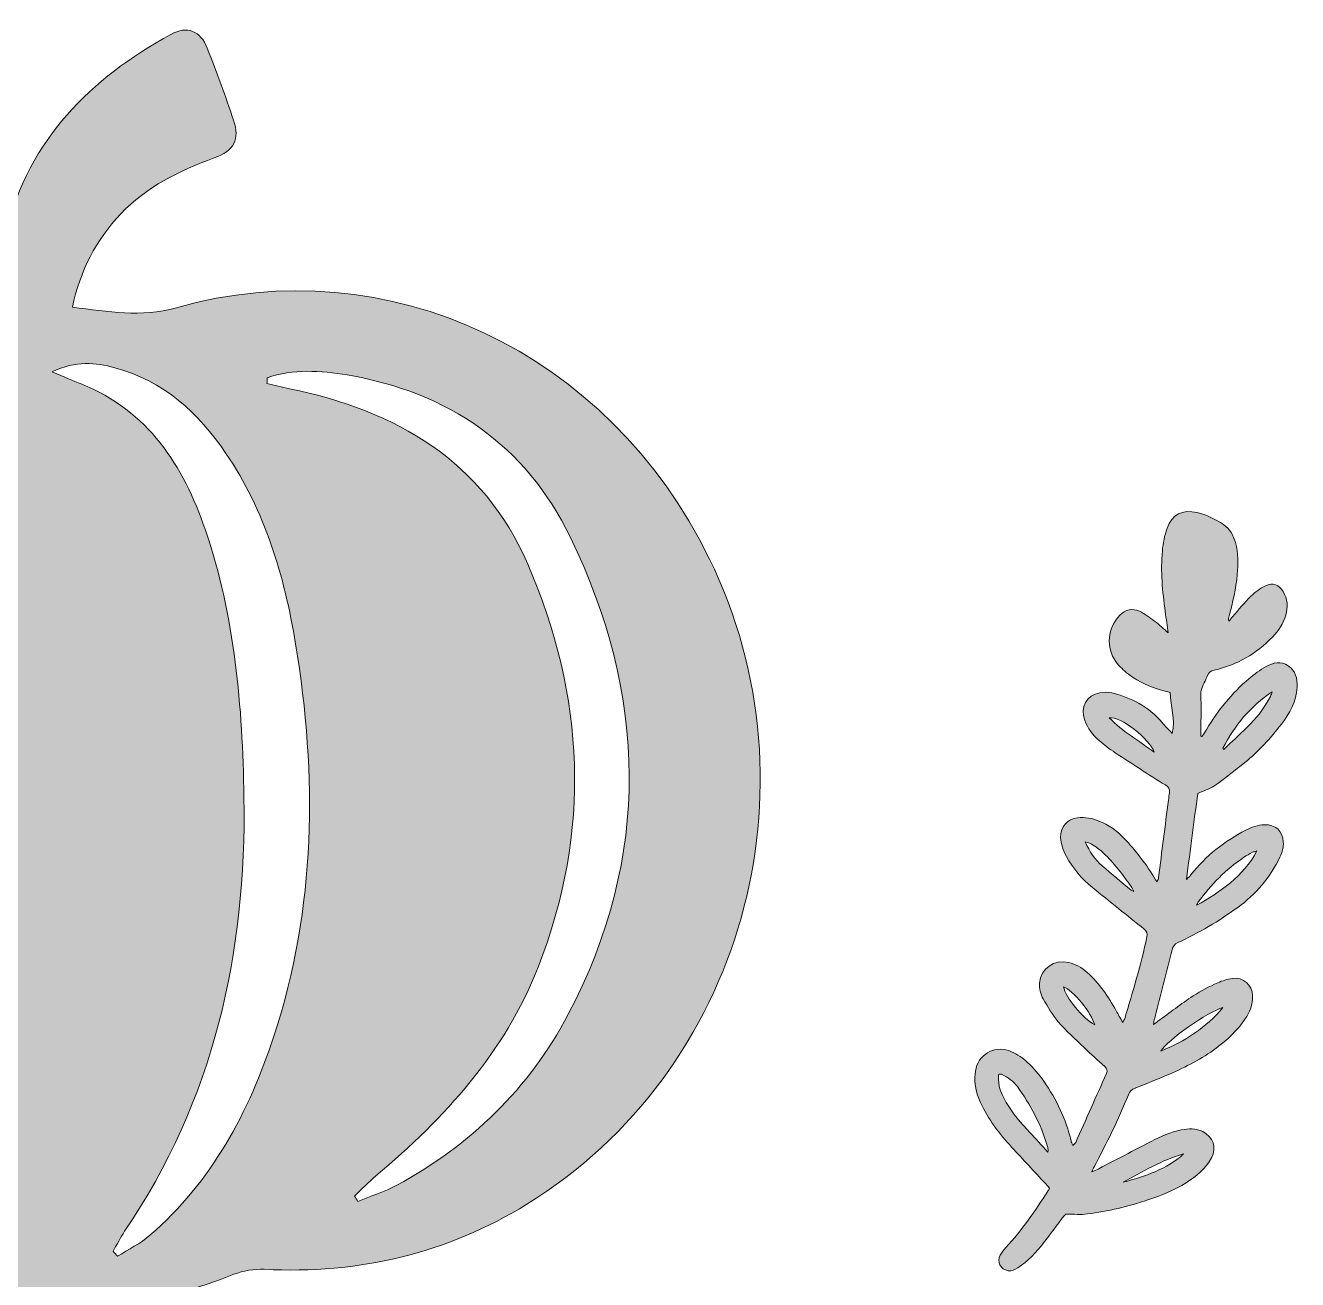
# Model space of a CAD drawing. Header units: inches. Extents: x 187 to 893, y -939 to -140.
# Drawn here: x 543.8 to 830.5, y -423.1 to -140.4 of the extents above; entities that cross this region are included whole.
import ezdxf

# ---------------------------------------------------------------- set-up
doc = ezdxf.new("R2010")
doc.units = ezdxf.units.IN
doc.header["$MEASUREMENT"] = 0
doc.layers.add('Layer 1', color=7, linetype='Continuous')

# ---------------------------------------------------------------- blocks, each defined once
blk = doc.blocks.new('block 6')
at = {"layer": 'Layer 1', "true_color": 0xffffff}
h = blk.add_hatch(color=7, dxfattribs=at)
h.dxf.hatch_style = 2
edge = h.paths.add_edge_path()
edge.add_spline(control_points=[(536.79, -203.41), (537.66, -197.9), (538.15, -192.3), (539.47, -186.91), (544.59, -166.1), (558.4, -152.37), (576.59, -142.42), (580.27, -140.41), (583.22, -141.59), (584.77, -145.52), (586.89, -150.86), (588.85, -156.28), (590.69, -161.73), (592.17, -166.1), (590.86, -168.63), (586.32, -170.27), (578.47, -173.11), (571.12, -176.75), (565.27, -182.9), (559.67, -188.79), (556.12, -195.7), (554.37, -203.94), (562.56, -204.87), (569.75, -206.33), (577.82, -204.03), (625.55, -190.41), (675.19, -214.05), (697.93, -260.54), (723.31, -312.42), (705.32, -376.28), (656.84, -406.07), (638.69, -417.23), (618.86, -421.88), (597.61, -420.76), (595.35, -420.64), (592.9, -421.07), (590.79, -421.89), (558.41, -434.38), (526.23, -434.08), (494.17, -420.75), (492.18, -419.92), (489.96, -419), (487.88, -419.09), (436.36, -421.38), (393.09, -384.38), (381.3, -335.31), (368.97, -283.98), (394.02, -229.62), (441.02, -207.77), (464.2, -197), (488.19, -195.55), (512.68, -202.88), (522.12, -205.7), (526.41, -205.83), (536.79, -203.41)], knot_values=[0, 0, 0, 0, 1, 1, 1, 2, 2, 2, 3, 3, 3, 4, 4, 4, 5, 5, 5, 6, 6, 6, 7, 7, 7, 8, 8, 8, 9, 9, 9, 10, 10, 10, 11, 11, 11, 12, 12, 12, 13, 13, 13, 14, 14, 14, 15, 15, 15, 16, 16, 16, 17, 17, 17, 18, 18, 18, 18], degree=3, periodic=1)
edge = h.paths.add_edge_path()
edge.add_spline(control_points=[(563.58, -416.65), (563.91, -417.04), (564.24, -417.44), (564.57, -417.83), (567.02, -416.26), (569.69, -414.97), (571.86, -413.09), (585.78, -401.01), (594.17, -385.4), (599.81, -368.18), (609.31, -339.16), (609.6, -309.56), (604.68, -279.76), (602.16, -264.51), (597.8, -249.82), (588.99, -236.86), (582.77, -227.72), (574.93, -220.5), (563.94, -217.56), (559.61, -216.41), (555.17, -215.83), (549.84, -218.51), (552.68, -219.69), (554.5, -220.47), (556.34, -221.21), (571.47, -227.27), (579.35, -239.54), (584.35, -254.15), (591.03, -273.65), (592.72, -293.91), (593.05, -314.35), (593.62, -349.59), (586.21, -382.63), (566.15, -412.19), (565.18, -413.61), (564.43, -415.16), (563.58, -416.65)], knot_values=[0, 0, 0, 0, 1, 1, 1, 2, 2, 2, 3, 3, 3, 4, 4, 4, 5, 5, 5, 6, 6, 6, 7, 7, 7, 8, 8, 8, 9, 9, 9, 10, 10, 10, 11, 11, 11, 12, 12, 12, 12], degree=3, periodic=1)
edge = h.paths.add_edge_path()
edge.add_spline(control_points=[(522.72, -417.9), (523.14, -417.46), (523.55, -417.02), (523.97, -416.58), (522.71, -414.45), (521.54, -412.27), (520.2, -410.19), (513.02, -399.12), (507.09, -387.46), (503.02, -374.87), (494.21, -347.69), (492.97, -319.85), (495.69, -291.67), (497.22, -275.75), (499.9, -260.07), (506.79, -245.43), (512.44, -233.44), (520.96, -224.48), (533.86, -220.22), (534.89, -219.88), (535.82, -219.24), (537.94, -218.16), (535.32, -217.48), (533.78, -216.58), (532.43, -216.81), (527.26, -217.68), (521.71, -217.99), (517.11, -220.19), (502.94, -227.01), (494.9, -239.51), (490.01, -253.77), (476.68, -292.67), (475.94, -331.9), (488.85, -371.1), (493.95, -386.58), (501.98, -400.46), (514.06, -411.67), (516.65, -414.07), (519.82, -415.84), (522.72, -417.9)], knot_values=[0, 0, 0, 0, 1, 1, 1, 2, 2, 2, 3, 3, 3, 4, 4, 4, 5, 5, 5, 6, 6, 6, 7, 7, 7, 8, 8, 8, 9, 9, 9, 10, 10, 10, 11, 11, 11, 12, 12, 12, 13, 13, 13, 13], degree=3, periodic=1)
edge = h.paths.add_edge_path()
edge.add_spline(control_points=[(598.26, -219.81), (598.26, -220.24), (598.25, -220.67), (598.24, -221.1), (599.94, -221.49), (601.62, -221.94), (603.32, -222.28), (627.32, -227.19), (646.95, -238.57), (657.02, -261.81), (669.93, -291.58), (671.35, -322.06), (659.35, -352.65), (651.8, -371.91), (638.34, -386.6), (622.81, -399.68), (621.12, -401.11), (619.58, -402.72), (617.98, -404.24), (618.23, -404.64), (618.48, -405.04), (618.73, -405.44), (621.66, -404.24), (624.74, -403.31), (627.5, -401.81), (644.14, -392.76), (657.36, -379.98), (666.14, -363.28), (684.89, -327.63), (683.91, -291.37), (666.59, -255.69), (656.56, -235.04), (639.08, -223), (616.3, -219.18), (610.29, -218.17), (604.16, -217.8), (598.26, -219.81)], knot_values=[0, 0, 0, 0, 1, 1, 1, 2, 2, 2, 3, 3, 3, 4, 4, 4, 5, 5, 5, 6, 6, 6, 7, 7, 7, 8, 8, 8, 9, 9, 9, 10, 10, 10, 11, 11, 11, 12, 12, 12, 12], degree=3, periodic=1)
edge = h.paths.add_edge_path()
edge.add_spline(control_points=[(489.53, -221.03), (489.52, -220.47), (489.51, -219.91), (489.5, -219.35), (486.02, -219.06), (482.53, -218.39), (479.07, -218.57), (453.21, -219.88), (433.56, -231.97), (421.53, -254.67), (406.31, -283.37), (404.06, -313.88), (413.48, -344.86), (420.96, -369.48), (436.52, -388.14), (458.76, -401.09), (461.92, -402.94), (465.53, -404.03), (469.99, -405.92), (469.22, -404.13), (469.15, -403.64), (468.87, -403.37), (467.71, -402.25), (466.51, -401.15), (465.27, -400.1), (453.16, -389.83), (441.99, -378.73), (434.09, -364.76), (419.63, -339.19), (417.47, -311.99), (423.26, -283.7), (430, -250.73), (449.06, -229.78), (482.43, -222.68), (484.81, -222.17), (487.16, -221.58), (489.53, -221.03)], knot_values=[0, 0, 0, 0, 1, 1, 1, 2, 2, 2, 3, 3, 3, 4, 4, 4, 5, 5, 5, 6, 6, 6, 7, 7, 7, 8, 8, 8, 9, 9, 9, 10, 10, 10, 11, 11, 11, 12, 12, 12, 12], degree=3, periodic=1)
at = {"layer": 'Layer 1', "lineweight": 0}
for points, knots in [([(536.79, -203.41), (537.66, -197.9), (538.15, -192.3), (539.47, -186.91), (544.59, -166.1), (558.4, -152.37), (576.59, -142.42), (580.27, -140.41), (583.22, -141.59), (584.77, -145.52), (586.89, -150.86), (588.85, -156.28), (590.69, -161.73), (592.17, -166.1), (590.86, -168.63), (586.32, -170.27), (578.47, -173.11), (571.12, -176.75), (565.27, -182.9), (559.67, -188.79), (556.12, -195.7), (554.37, -203.94), (562.56, -204.87), (569.75, -206.33), (577.82, -204.03), (625.55, -190.41), (675.19, -214.05), (697.93, -260.54), (723.31, -312.42), (705.32, -376.28), (656.84, -406.07), (638.69, -417.23), (618.86, -421.88), (597.61, -420.76), (595.35, -420.64), (592.9, -421.07), (590.79, -421.89), (558.41, -434.38), (526.23, -434.08), (494.17, -420.75), (492.18, -419.92), (489.96, -419), (487.88, -419.09), (436.36, -421.38), (393.09, -384.38), (381.3, -335.31), (368.97, -283.98), (394.02, -229.62), (441.02, -207.77), (464.2, -197), (488.19, -195.55), (512.68, -202.88), (522.12, -205.7), (526.41, -205.83), (536.79, -203.41)], [0, 0, 0, 0, 1, 1, 1, 2, 2, 2, 3, 3, 3, 4, 4, 4, 5, 5, 5, 6, 6, 6, 7, 7, 7, 8, 8, 8, 9, 9, 9, 10, 10, 10, 11, 11, 11, 12, 12, 12, 13, 13, 13, 14, 14, 14, 15, 15, 15, 16, 16, 16, 17, 17, 17, 18, 18, 18, 18]), ([(563.58, -416.65), (563.91, -417.04), (564.24, -417.44), (564.57, -417.83), (567.02, -416.26), (569.69, -414.97), (571.86, -413.09), (585.78, -401.01), (594.17, -385.4), (599.81, -368.18), (609.31, -339.16), (609.6, -309.56), (604.68, -279.76), (602.16, -264.51), (597.8, -249.82), (588.99, -236.86), (582.77, -227.72), (574.93, -220.5), (563.94, -217.56), (559.61, -216.41), (555.17, -215.83), (549.84, -218.51), (552.68, -219.69), (554.5, -220.47), (556.34, -221.21), (571.47, -227.27), (579.35, -239.54), (584.35, -254.15), (591.03, -273.65), (592.72, -293.91), (593.05, -314.35), (593.62, -349.59), (586.21, -382.63), (566.15, -412.19), (565.18, -413.61), (564.43, -415.16), (563.58, -416.65)], [0, 0, 0, 0, 1, 1, 1, 2, 2, 2, 3, 3, 3, 4, 4, 4, 5, 5, 5, 6, 6, 6, 7, 7, 7, 8, 8, 8, 9, 9, 9, 10, 10, 10, 11, 11, 11, 12, 12, 12, 12]), ([(598.26, -219.81), (598.26, -220.24), (598.25, -220.67), (598.24, -221.1), (599.94, -221.49), (601.62, -221.94), (603.32, -222.28), (627.32, -227.19), (646.95, -238.57), (657.02, -261.81), (669.93, -291.58), (671.35, -322.06), (659.35, -352.65), (651.8, -371.91), (638.34, -386.6), (622.81, -399.68), (621.12, -401.11), (619.58, -402.72), (617.98, -404.24), (618.23, -404.64), (618.48, -405.04), (618.73, -405.44), (621.66, -404.24), (624.74, -403.31), (627.5, -401.81), (644.14, -392.76), (657.36, -379.98), (666.14, -363.28), (684.89, -327.63), (683.91, -291.37), (666.59, -255.69), (656.56, -235.04), (639.08, -223), (616.3, -219.18), (610.29, -218.17), (604.16, -217.8), (598.26, -219.81)], [0, 0, 0, 0, 1, 1, 1, 2, 2, 2, 3, 3, 3, 4, 4, 4, 5, 5, 5, 6, 6, 6, 7, 7, 7, 8, 8, 8, 9, 9, 9, 10, 10, 10, 11, 11, 11, 12, 12, 12, 12])]:
    blk.add_open_spline(points, degree=3, knots=knots, dxfattribs=at)
blk = doc.blocks.new('block 7')
at = {"layer": 'Layer 1', "true_color": 0xffffff}
h = blk.add_hatch(color=7, dxfattribs=at)
h.dxf.hatch_style = 2
edge = h.paths.add_edge_path()
edge.add_spline(control_points=[(801.4, -277.31), (801.19, -275.86), (800.92, -274.19), (800.7, -272.52), (800.1, -267.98), (799.62, -263.41), (800.05, -258.83), (800.21, -257.11), (800.55, -255.37), (801.12, -253.75), (802.26, -250.57), (804.59, -249.44), (807.88, -250.2), (810.05, -250.7), (812.01, -251.69), (813.85, -252.92), (815.28, -253.88), (816.05, -255.34), (816.52, -256.97), (817.2, -259.34), (817.17, -261.77), (816.94, -264.19), (816.64, -267.35), (815.92, -270.43), (815.09, -273.48), (814.99, -273.85), (814.92, -274.23), (815.03, -274.7), (815.31, -274.36), (815.59, -274.01), (815.88, -273.67), (817.23, -272.12), (818.51, -270.49), (819.98, -269.05), (820.94, -268.11), (822.11, -267.31), (823.32, -266.71), (825, -265.88), (826.32, -266.41), (827.28, -268.02), (828.28, -269.69), (828.4, -271.47), (827.88, -273.32), (827.35, -275.22), (826.27, -276.81), (824.93, -278.21), (821.28, -282.01), (816.87, -284.51), (811.74, -285.72), (810.99, -285.9), (810.53, -286.17), (810.25, -286.9), (809.81, -288.06), (809.08, -289.13), (808.83, -290.32), (808.59, -291.43), (808.83, -292.65), (808.81, -293.82), (808.8, -295.6), (808.74, -297.39), (808.71, -299.18), (808.7, -299.66), (808.7, -300.14), (808.7, -300.62), (808.79, -300.64), (808.89, -300.66), (808.98, -300.69), (809.34, -300.13), (809.73, -299.59), (810.07, -299.01), (812.6, -294.7), (815.75, -290.91), (819.54, -287.66), (820.75, -286.63), (822.08, -285.71), (823.45, -284.9), (825.03, -283.97), (826.75, -283.66), (828.4, -284.73), (830.13, -285.86), (830.53, -287.62), (830.42, -289.55), (830.25, -292.75), (828.79, -295.42), (826.88, -297.89), (824.44, -301.05), (821.75, -304), (818.66, -306.54), (816.39, -308.39), (814.06, -310.19), (811.66, -311.86), (810.64, -312.57), (809.37, -312.9), (808.03, -313.48), (807.21, -319.68), (806.37, -326.11), (805.48, -332.9), (805.96, -332.39), (806.24, -332.13), (806.48, -331.83), (809.88, -327.57), (814.04, -324.27), (818.88, -321.78), (820.19, -321.1), (821.56, -320.6), (823.06, -320.55), (825.54, -320.47), (827.15, -321.93), (827.31, -324.39), (827.4, -325.62), (827.09, -326.75), (826.56, -327.84), (824.34, -332.43), (821.17, -336.24), (817.03, -339.2), (812.78, -342.24), (808.34, -345), (803.53, -347.09), (802.73, -347.43), (802.48, -348), (802.29, -348.73), (801.1, -353.43), (799.89, -358.14), (798.68, -362.83), (798.45, -363.71), (798.17, -364.57), (798.05, -365.61), (798.39, -365.35), (798.72, -365.09), (799.06, -364.84), (801.69, -362.93), (804.27, -360.94), (806.98, -359.15), (808.72, -357.99), (810.64, -357.07), (812.54, -356.18), (813.56, -355.7), (814.7, -355.38), (815.82, -355.22), (818.31, -354.84), (820.31, -356.62), (820.39, -359.15), (820.45, -361.11), (819.76, -362.83), (818.67, -364.41), (816.9, -366.96), (814.66, -369.04), (812.18, -370.9), (808.94, -373.33), (805.36, -375.18), (801.65, -376.77), (799.08, -377.87), (796.49, -378.92), (793.89, -379.94), (793.15, -380.23), (792.68, -380.68), (792.39, -381.41), (790.16, -386.99), (787.49, -392.36), (784.66, -397.66), (784.52, -397.93), (784.43, -398.22), (784.19, -398.8), (784.87, -398.48), (785.31, -398.3), (785.73, -398.08), (789.67, -396.04), (793.61, -393.98), (797.55, -391.94), (799.72, -390.82), (801.93, -389.83), (804.33, -389.33), (805.97, -388.99), (807.6, -388.96), (809.16, -389.72), (811.5, -390.87), (812.34, -393.31), (811.13, -395.62), (809.83, -398.09), (807.73, -399.8), (805.43, -401.25), (802.74, -402.95), (799.79, -404.09), (796.8, -405.12), (792.36, -406.63), (787.8, -407.64), (783.17, -408.29), (781.66, -408.5), (780.09, -408.32), (778.29, -408.32), (778.28, -408.34), (778.04, -408.55), (777.85, -408.8), (776.33, -410.8), (774.82, -412.82), (773.29, -414.82), (771.64, -416.98), (769.75, -418.89), (767.48, -420.43), (766.8, -420.88), (766.13, -421.18), (765.31, -421.07), (763.61, -420.82), (762.66, -419.06), (763.49, -417.56), (763.84, -416.93), (764.32, -416.35), (764.81, -415.82), (768.42, -411.94), (771.37, -407.58), (774.25, -403.16), (774.39, -402.93), (774.51, -402.69), (774.64, -402.45), (772.11, -399.73), (769.63, -397.04), (767.13, -394.36), (764.31, -391.34), (761.65, -388.2), (759.71, -384.51), (758.68, -382.54), (757.92, -380.49), (757.82, -378.25), (757.78, -377.31), (757.82, -376.31), (758.06, -375.4), (758.97, -371.95), (762.74, -370.18), (766.06, -371.72), (767.37, -372.33), (768.64, -373.15), (769.69, -374.14), (771.05, -375.41), (772.3, -376.86), (773.36, -378.39), (776.19, -382.49), (778.33, -386.93), (779.47, -391.82), (779.54, -392.12), (779.68, -392.41), (779.86, -392.86), (780.14, -392.57), (780.42, -392.41), (780.53, -392.16), (782.85, -386.98), (785.14, -381.79), (787.46, -376.61), (787.74, -375.96), (787.61, -375.51), (787.08, -375.04), (785.51, -373.65), (783.93, -372.24), (782.41, -370.78), (780.43, -368.88), (778.37, -367.04), (776.58, -364.97), (775.25, -363.42), (774.25, -361.58), (773.21, -359.81), (772.58, -358.74), (772.26, -357.51), (772.36, -356.25), (772.61, -352.95), (775.65, -350.82), (778.95, -351.62), (780.53, -352), (781.92, -352.76), (783.14, -353.86), (785.87, -356.32), (787.88, -359.31), (789.64, -362.49), (790.1, -363.32), (790.57, -364.14), (791.15, -365.15), (791.35, -364.72), (791.48, -364.49), (791.56, -364.25), (793.44, -358.18), (795.21, -352.07), (796.59, -345.85), (796.77, -345.05), (796.6, -344.6), (795.98, -344.1), (792.07, -340.99), (788.19, -337.85), (784.31, -334.71), (781.89, -332.76), (779.92, -330.42), (778.43, -327.69), (777.7, -326.35), (777.16, -324.95), (777.13, -323.4), (777.07, -321.01), (778.57, -319.27), (780.93, -318.98), (782.61, -318.78), (784.22, -319.12), (785.77, -319.73), (787.94, -320.58), (789.81, -321.89), (791.4, -323.58), (794.09, -326.46), (796.53, -329.55), (798.53, -332.96), (798.6, -333.08), (798.69, -333.18), (798.88, -333.45), (799.02, -332.99), (799.16, -332.72), (799.19, -332.44), (799.94, -326.63), (800.68, -320.81), (801.43, -315), (801.5, -314.46), (801.54, -313.91), (801.65, -313.37), (801.81, -312.52), (801.45, -312.05), (800.73, -311.6), (796.93, -309.21), (793.15, -306.8), (789.4, -304.33), (788.14, -303.5), (786.96, -302.54), (785.81, -301.56), (784.36, -300.33), (783.26, -298.83), (782.56, -297.03), (781.44, -294.13), (782.91, -291.32), (785.95, -290.8), (786.84, -290.65), (787.81, -290.65), (788.68, -290.86), (793.12, -291.9), (796.96, -294), (799.98, -297.49), (800.68, -298.31), (801.44, -299.09), (802.27, -299.98), (803.01, -296.76), (801.95, -293.84), (801.85, -290.78), (801.45, -290.67), (801.07, -290.54), (800.68, -290.44), (797.67, -289.7), (794.84, -288.51), (792.39, -286.61), (791.35, -285.8), (790.36, -284.86), (789.58, -283.8), (787.27, -280.67), (787.72, -276.1), (790.47, -273.34), (791.74, -272.06), (793.27, -271.71), (794.87, -272.45), (796.1, -273.02), (797.22, -273.85), (798.31, -274.66), (799.41, -275.48), (800.4, -276.44), (801.4, -277.31)], knot_values=[0, 0, 0, 0, 1, 1, 1, 2, 2, 2, 3, 3, 3, 4, 4, 4, 5, 5, 5, 6, 6, 6, 7, 7, 7, 8, 8, 8, 9, 9, 9, 10, 10, 10, 11, 11, 11, 12, 12, 12, 13, 13, 13, 14, 14, 14, 15, 15, 15, 16, 16, 16, 17, 17, 17, 18, 18, 18, 19, 19, 19, 20, 20, 20, 21, 21, 21, 22, 22, 22, 23, 23, 23, 24, 24, 24, 25, 25, 25, 26, 26, 26, 27, 27, 27, 28, 28, 28, 29, 29, 29, 30, 30, 30, 31, 31, 31, 32, 32, 32, 33, 33, 33, 34, 34, 34, 35, 35, 35, 36, 36, 36, 37, 37, 37, 38, 38, 38, 39, 39, 39, 40, 40, 40, 41, 41, 41, 42, 42, 42, 43, 43, 43, 44, 44, 44, 45, 45, 45, 46, 46, 46, 47, 47, 47, 48, 48, 48, 49, 49, 49, 50, 50, 50, 51, 51, 51, 52, 52, 52, 53, 53, 53, 54, 54, 54, 55, 55, 55, 56, 56, 56, 57, 57, 57, 58, 58, 58, 59, 59, 59, 60, 60, 60, 61, 61, 61, 62, 62, 62, 63, 63, 63, 64, 64, 64, 65, 65, 65, 66, 66, 66, 67, 67, 67, 68, 68, 68, 69, 69, 69, 70, 70, 70, 71, 71, 71, 72, 72, 72, 73, 73, 73, 74, 74, 74, 75, 75, 75, 76, 76, 76, 77, 77, 77, 78, 78, 78, 79, 79, 79, 80, 80, 80, 81, 81, 81, 82, 82, 82, 83, 83, 83, 84, 84, 84, 85, 85, 85, 86, 86, 86, 87, 87, 87, 88, 88, 88, 89, 89, 89, 90, 90, 90, 91, 91, 91, 92, 92, 92, 93, 93, 93, 94, 94, 94, 95, 95, 95, 96, 96, 96, 97, 97, 97, 98, 98, 98, 99, 99, 99, 100, 100, 100, 101, 101, 101, 102, 102, 102, 103, 103, 103, 104, 104, 104, 105, 105, 105, 106, 106, 106, 107, 107, 107, 108, 108, 108, 109, 109, 109, 110, 110, 110, 111, 111, 111, 112, 112, 112, 113, 113, 113, 114, 114, 114, 115, 115, 115, 116, 116, 116, 117, 117, 117, 118, 118, 118, 119, 119, 119, 120, 120, 120, 121, 121, 121, 121], degree=3, periodic=1)
edge = h.paths.add_edge_path()
edge.add_spline(control_points=[(774.25, -394.33), (774.29, -393.97), (774.33, -393.88), (774.31, -393.8), (774.25, -393.49), (774.19, -393.17), (774.1, -392.86), (772.66, -388.03), (770.33, -383.64), (767.37, -379.58), (766.48, -378.37), (765.26, -377.56), (763.96, -376.85), (763.79, -376.75), (763.54, -376.8), (763.17, -376.78), (763.15, -377.24), (763.09, -377.63), (763.1, -378.02), (763.17, -379.91), (763.96, -381.56), (764.88, -383.16), (766.32, -385.68), (768.25, -387.83), (770.21, -389.95), (771.51, -391.35), (772.81, -392.76), (774.25, -394.33)], knot_values=[0, 0, 0, 0, 1, 1, 1, 2, 2, 2, 3, 3, 3, 4, 4, 4, 5, 5, 5, 6, 6, 6, 7, 7, 7, 8, 8, 8, 9, 9, 9, 9], degree=3, periodic=1)
edge = h.paths.add_edge_path()
edge.add_spline(control_points=[(821.38, -326.46), (820.89, -326.62), (820.62, -326.65), (820.4, -326.77), (819.71, -327.13), (819, -327.47), (818.37, -327.91), (814.4, -330.68), (811.01, -334.05), (808.16, -337.97), (807.99, -338.19), (807.89, -338.47), (807.76, -338.72), (813.14, -335.63), (818.23, -332.32), (821.38, -326.46)], knot_values=[0, 0, 0, 0, 1, 1, 1, 2, 2, 2, 3, 3, 3, 4, 4, 4, 5, 5, 5, 5], degree=3, periodic=1)
edge = h.paths.add_edge_path()
edge.add_spline(control_points=[(813.66, -303.33), (813.74, -303.42), (813.83, -303.5), (813.91, -303.58), (815.66, -301.92), (817.4, -300.25), (819.15, -298.59), (821.3, -296.56), (823.02, -294.21), (824.41, -291.62), (824.58, -291.3), (824.68, -290.94), (824.82, -290.6), (819.84, -293.83), (816.35, -298.25), (813.66, -303.33)], knot_values=[0, 0, 0, 0, 1, 1, 1, 2, 2, 2, 3, 3, 3, 4, 4, 4, 5, 5, 5, 5], degree=3, periodic=1)
edge = h.paths.add_edge_path()
edge.add_spline(control_points=[(813.72, -361.75), (810.41, -362.6), (801.06, -369.2), (799.71, -371.58), (805.14, -369.4), (809.91, -366.27), (813.72, -361.75)], knot_values=[0, 0, 0, 0, 1, 1, 1, 2, 2, 2, 2], degree=3, periodic=1)
edge = h.paths.add_edge_path()
edge.add_spline(control_points=[(782.67, -324.41), (783.65, -326.65), (784.83, -328.42), (786.5, -329.84), (788.66, -331.67), (790.85, -333.49), (793.03, -335.3), (793.19, -335.44), (793.4, -335.51), (793.59, -335.61), (793.23, -334.78), (792.78, -334.11), (792.29, -333.45), (790.34, -330.85), (788.38, -328.25), (785.87, -326.15), (784.99, -325.42), (784.09, -324.75), (782.67, -324.41)], knot_values=[0, 0, 0, 0, 1, 1, 1, 2, 2, 2, 3, 3, 3, 4, 4, 4, 5, 5, 5, 6, 6, 6, 6], degree=3, periodic=1)
edge = h.paths.add_edge_path()
edge.add_spline(control_points=[(798.23, -304.22), (797.22, -301.24), (790.67, -296.04), (788.07, -296.45), (791.1, -299.57), (794.78, -301.65), (798.23, -304.22)], knot_values=[0, 0, 0, 0, 1, 1, 1, 2, 2, 2, 2], degree=3, periodic=1)
edge = h.paths.add_edge_path()
edge.add_spline(control_points=[(804.85, -394.76), (799.93, -396.06), (795.68, -398.78), (791.25, -401.12), (796.15, -399.79), (800.96, -398.26), (804.85, -394.76)], knot_values=[0, 0, 0, 0, 1, 1, 1, 2, 2, 2, 2], degree=3, periodic=1)
edge = h.paths.add_edge_path()
edge.add_spline(control_points=[(784.8, -365.68), (784.16, -363.02), (779.87, -357.77), (777.79, -357.12), (778.22, -359.42), (782.18, -364.26), (784.8, -365.68)], knot_values=[0, 0, 0, 0, 1, 1, 1, 2, 2, 2, 2], degree=3, periodic=1)
at = {"layer": 'Layer 1', "lineweight": 0}
for points, knots in [([(801.4, -277.31), (801.19, -275.86), (800.92, -274.19), (800.7, -272.52), (800.1, -267.98), (799.62, -263.41), (800.05, -258.83), (800.21, -257.11), (800.55, -255.37), (801.12, -253.75), (802.26, -250.57), (804.59, -249.44), (807.88, -250.2), (810.05, -250.7), (812.01, -251.69), (813.85, -252.92), (815.28, -253.88), (816.05, -255.34), (816.52, -256.97), (817.2, -259.34), (817.17, -261.77), (816.94, -264.19), (816.64, -267.35), (815.92, -270.43), (815.09, -273.48), (814.99, -273.85), (814.92, -274.23), (815.03, -274.7), (815.31, -274.36), (815.59, -274.01), (815.88, -273.67), (817.23, -272.12), (818.51, -270.49), (819.98, -269.05), (820.94, -268.11), (822.11, -267.31), (823.32, -266.71), (825, -265.88), (826.32, -266.41), (827.28, -268.02), (828.28, -269.69), (828.4, -271.47), (827.88, -273.32), (827.35, -275.22), (826.27, -276.81), (824.93, -278.21), (821.28, -282.01), (816.87, -284.51), (811.74, -285.72), (810.99, -285.9), (810.53, -286.17), (810.25, -286.9), (809.81, -288.06), (809.08, -289.13), (808.83, -290.32), (808.59, -291.43), (808.83, -292.65), (808.81, -293.82), (808.8, -295.6), (808.74, -297.39), (808.71, -299.18), (808.7, -299.66), (808.7, -300.14), (808.7, -300.62), (808.79, -300.64), (808.89, -300.66), (808.98, -300.69), (809.34, -300.13), (809.73, -299.59), (810.07, -299.01), (812.6, -294.7), (815.75, -290.91), (819.54, -287.66), (820.75, -286.63), (822.08, -285.71), (823.45, -284.9), (825.03, -283.97), (826.75, -283.66), (828.4, -284.73), (830.13, -285.86), (830.53, -287.62), (830.42, -289.55), (830.25, -292.75), (828.79, -295.42), (826.88, -297.89), (824.44, -301.05), (821.75, -304), (818.66, -306.54), (816.39, -308.39), (814.06, -310.19), (811.66, -311.86), (810.64, -312.57), (809.37, -312.9), (808.03, -313.48), (807.21, -319.68), (806.37, -326.11), (805.48, -332.9), (805.96, -332.39), (806.24, -332.13), (806.48, -331.83), (809.88, -327.57), (814.04, -324.27), (818.88, -321.78), (820.19, -321.1), (821.56, -320.6), (823.06, -320.55), (825.54, -320.47), (827.15, -321.93), (827.31, -324.39), (827.4, -325.62), (827.09, -326.75), (826.56, -327.84), (824.34, -332.43), (821.17, -336.24), (817.03, -339.2), (812.78, -342.24), (808.34, -345), (803.53, -347.09), (802.73, -347.43), (802.48, -348), (802.29, -348.73), (801.1, -353.43), (799.89, -358.14), (798.68, -362.83), (798.45, -363.71), (798.17, -364.57), (798.05, -365.61), (798.39, -365.35), (798.72, -365.09), (799.06, -364.84), (801.69, -362.93), (804.27, -360.94), (806.98, -359.15), (808.72, -357.99), (810.64, -357.07), (812.54, -356.18), (813.56, -355.7), (814.7, -355.38), (815.82, -355.22), (818.31, -354.84), (820.31, -356.62), (820.39, -359.15), (820.45, -361.11), (819.76, -362.83), (818.67, -364.41), (816.9, -366.96), (814.66, -369.04), (812.18, -370.9), (808.94, -373.33), (805.36, -375.18), (801.65, -376.77), (799.08, -377.87), (796.49, -378.92), (793.89, -379.94), (793.15, -380.23), (792.68, -380.68), (792.39, -381.41), (790.16, -386.99), (787.49, -392.36), (784.66, -397.66), (784.52, -397.93), (784.43, -398.22), (784.19, -398.8), (784.87, -398.48), (785.31, -398.3), (785.73, -398.08), (789.67, -396.04), (793.61, -393.98), (797.55, -391.94), (799.72, -390.82), (801.93, -389.83), (804.33, -389.33), (805.97, -388.99), (807.6, -388.96), (809.16, -389.72), (811.5, -390.87), (812.34, -393.31), (811.13, -395.62), (809.83, -398.09), (807.73, -399.8), (805.43, -401.25), (802.74, -402.95), (799.79, -404.09), (796.8, -405.12), (792.36, -406.63), (787.8, -407.64), (783.17, -408.29), (781.66, -408.5), (780.09, -408.32), (778.29, -408.32), (778.28, -408.34), (778.04, -408.55), (777.85, -408.8), (776.33, -410.8), (774.82, -412.82), (773.29, -414.82), (771.64, -416.98), (769.75, -418.89), (767.48, -420.43), (766.8, -420.88), (766.13, -421.18), (765.31, -421.07), (763.61, -420.82), (762.66, -419.06), (763.49, -417.56), (763.84, -416.93), (764.32, -416.35), (764.81, -415.82), (768.42, -411.94), (771.37, -407.58), (774.25, -403.16), (774.39, -402.93), (774.51, -402.69), (774.64, -402.45), (772.11, -399.73), (769.63, -397.04), (767.13, -394.36), (764.31, -391.34), (761.65, -388.2), (759.71, -384.51), (758.68, -382.54), (757.92, -380.49), (757.82, -378.25), (757.78, -377.31), (757.82, -376.31), (758.06, -375.4), (758.97, -371.95), (762.74, -370.18), (766.06, -371.72), (767.37, -372.33), (768.64, -373.15), (769.69, -374.14), (771.05, -375.41), (772.3, -376.86), (773.36, -378.39), (776.19, -382.49), (778.33, -386.93), (779.47, -391.82), (779.54, -392.12), (779.68, -392.41), (779.86, -392.86), (780.14, -392.57), (780.42, -392.41), (780.53, -392.16), (782.85, -386.98), (785.14, -381.79), (787.46, -376.61), (787.74, -375.96), (787.61, -375.51), (787.08, -375.04), (785.51, -373.65), (783.93, -372.24), (782.41, -370.78), (780.43, -368.88), (778.37, -367.04), (776.58, -364.97), (775.25, -363.42), (774.25, -361.58), (773.21, -359.81), (772.58, -358.74), (772.26, -357.51), (772.36, -356.25), (772.61, -352.95), (775.65, -350.82), (778.95, -351.62), (780.53, -352), (781.92, -352.76), (783.14, -353.86), (785.87, -356.32), (787.88, -359.31), (789.64, -362.49), (790.1, -363.32), (790.57, -364.14), (791.15, -365.15), (791.35, -364.72), (791.48, -364.49), (791.56, -364.25), (793.44, -358.18), (795.21, -352.07), (796.59, -345.85), (796.77, -345.05), (796.6, -344.6), (795.98, -344.1), (792.07, -340.99), (788.19, -337.85), (784.31, -334.71), (781.89, -332.76), (779.92, -330.42), (778.43, -327.69), (777.7, -326.35), (777.16, -324.95), (777.13, -323.4), (777.07, -321.01), (778.57, -319.27), (780.93, -318.98), (782.61, -318.78), (784.22, -319.12), (785.77, -319.73), (787.94, -320.58), (789.81, -321.89), (791.4, -323.58), (794.09, -326.46), (796.53, -329.55), (798.53, -332.96), (798.6, -333.08), (798.69, -333.18), (798.88, -333.45), (799.02, -332.99), (799.16, -332.72), (799.19, -332.44), (799.94, -326.63), (800.68, -320.81), (801.43, -315), (801.5, -314.46), (801.54, -313.91), (801.65, -313.37), (801.81, -312.52), (801.45, -312.05), (800.73, -311.6), (796.93, -309.21), (793.15, -306.8), (789.4, -304.33), (788.14, -303.5), (786.96, -302.54), (785.81, -301.56), (784.36, -300.33), (783.26, -298.83), (782.56, -297.03), (781.44, -294.13), (782.91, -291.32), (785.95, -290.8), (786.84, -290.65), (787.81, -290.65), (788.68, -290.86), (793.12, -291.9), (796.96, -294), (799.98, -297.49), (800.68, -298.31), (801.44, -299.09), (802.27, -299.98), (803.01, -296.76), (801.95, -293.84), (801.85, -290.78), (801.45, -290.67), (801.07, -290.54), (800.68, -290.44), (797.67, -289.7), (794.84, -288.51), (792.39, -286.61), (791.35, -285.8), (790.36, -284.86), (789.58, -283.8), (787.27, -280.67), (787.72, -276.1), (790.47, -273.34), (791.74, -272.06), (793.27, -271.71), (794.87, -272.45), (796.1, -273.02), (797.22, -273.85), (798.31, -274.66), (799.41, -275.48), (800.4, -276.44), (801.4, -277.31)], [0, 0, 0, 0, 1, 1, 1, 2, 2, 2, 3, 3, 3, 4, 4, 4, 5, 5, 5, 6, 6, 6, 7, 7, 7, 8, 8, 8, 9, 9, 9, 10, 10, 10, 11, 11, 11, 12, 12, 12, 13, 13, 13, 14, 14, 14, 15, 15, 15, 16, 16, 16, 17, 17, 17, 18, 18, 18, 19, 19, 19, 20, 20, 20, 21, 21, 21, 22, 22, 22, 23, 23, 23, 24, 24, 24, 25, 25, 25, 26, 26, 26, 27, 27, 27, 28, 28, 28, 29, 29, 29, 30, 30, 30, 31, 31, 31, 32, 32, 32, 33, 33, 33, 34, 34, 34, 35, 35, 35, 36, 36, 36, 37, 37, 37, 38, 38, 38, 39, 39, 39, 40, 40, 40, 41, 41, 41, 42, 42, 42, 43, 43, 43, 44, 44, 44, 45, 45, 45, 46, 46, 46, 47, 47, 47, 48, 48, 48, 49, 49, 49, 50, 50, 50, 51, 51, 51, 52, 52, 52, 53, 53, 53, 54, 54, 54, 55, 55, 55, 56, 56, 56, 57, 57, 57, 58, 58, 58, 59, 59, 59, 60, 60, 60, 61, 61, 61, 62, 62, 62, 63, 63, 63, 64, 64, 64, 65, 65, 65, 66, 66, 66, 67, 67, 67, 68, 68, 68, 69, 69, 69, 70, 70, 70, 71, 71, 71, 72, 72, 72, 73, 73, 73, 74, 74, 74, 75, 75, 75, 76, 76, 76, 77, 77, 77, 78, 78, 78, 79, 79, 79, 80, 80, 80, 81, 81, 81, 82, 82, 82, 83, 83, 83, 84, 84, 84, 85, 85, 85, 86, 86, 86, 87, 87, 87, 88, 88, 88, 89, 89, 89, 90, 90, 90, 91, 91, 91, 92, 92, 92, 93, 93, 93, 94, 94, 94, 95, 95, 95, 96, 96, 96, 97, 97, 97, 98, 98, 98, 99, 99, 99, 100, 100, 100, 101, 101, 101, 102, 102, 102, 103, 103, 103, 104, 104, 104, 105, 105, 105, 106, 106, 106, 107, 107, 107, 108, 108, 108, 109, 109, 109, 110, 110, 110, 111, 111, 111, 112, 112, 112, 113, 113, 113, 114, 114, 114, 115, 115, 115, 116, 116, 116, 117, 117, 117, 118, 118, 118, 119, 119, 119, 120, 120, 120, 121, 121, 121, 121]), ([(813.66, -303.33), (813.74, -303.42), (813.83, -303.5), (813.91, -303.58), (815.66, -301.92), (817.4, -300.25), (819.15, -298.59), (821.3, -296.56), (823.02, -294.21), (824.41, -291.62), (824.58, -291.3), (824.68, -290.94), (824.82, -290.6), (819.84, -293.83), (816.35, -298.25), (813.66, -303.33)], [0, 0, 0, 0, 1, 1, 1, 2, 2, 2, 3, 3, 3, 4, 4, 4, 5, 5, 5, 5]), ([(798.23, -304.22), (797.22, -301.24), (790.67, -296.04), (788.07, -296.45), (791.1, -299.57), (794.78, -301.65), (798.23, -304.22)], [0, 0, 0, 0, 1, 1, 1, 2, 2, 2, 2]), ([(782.67, -324.41), (783.65, -326.65), (784.83, -328.42), (786.5, -329.84), (788.66, -331.67), (790.85, -333.49), (793.03, -335.3), (793.19, -335.44), (793.4, -335.51), (793.59, -335.61), (793.23, -334.78), (792.78, -334.11), (792.29, -333.45), (790.34, -330.85), (788.38, -328.25), (785.87, -326.15), (784.99, -325.42), (784.09, -324.75), (782.67, -324.41)], [0, 0, 0, 0, 1, 1, 1, 2, 2, 2, 3, 3, 3, 4, 4, 4, 5, 5, 5, 6, 6, 6, 6]), ([(821.38, -326.46), (820.89, -326.62), (820.62, -326.65), (820.4, -326.77), (819.71, -327.13), (819, -327.47), (818.37, -327.91), (814.4, -330.68), (811.01, -334.05), (808.16, -337.97), (807.99, -338.19), (807.89, -338.47), (807.76, -338.72), (813.14, -335.63), (818.23, -332.32), (821.38, -326.46)], [0, 0, 0, 0, 1, 1, 1, 2, 2, 2, 3, 3, 3, 4, 4, 4, 5, 5, 5, 5]), ([(784.8, -365.68), (784.16, -363.02), (779.87, -357.77), (777.79, -357.12), (778.22, -359.42), (782.18, -364.26), (784.8, -365.68)], [0, 0, 0, 0, 1, 1, 1, 2, 2, 2, 2]), ([(813.72, -361.75), (810.41, -362.6), (801.06, -369.2), (799.71, -371.58), (805.14, -369.4), (809.91, -366.27), (813.72, -361.75)], [0, 0, 0, 0, 1, 1, 1, 2, 2, 2, 2]), ([(774.25, -394.33), (774.29, -393.97), (774.33, -393.88), (774.31, -393.8), (774.25, -393.49), (774.19, -393.17), (774.1, -392.86), (772.66, -388.03), (770.33, -383.64), (767.37, -379.58), (766.48, -378.37), (765.26, -377.56), (763.96, -376.85), (763.79, -376.75), (763.54, -376.8), (763.17, -376.78), (763.15, -377.24), (763.09, -377.63), (763.1, -378.02), (763.17, -379.91), (763.96, -381.56), (764.88, -383.16), (766.32, -385.68), (768.25, -387.83), (770.21, -389.95), (771.51, -391.35), (772.81, -392.76), (774.25, -394.33)], [0, 0, 0, 0, 1, 1, 1, 2, 2, 2, 3, 3, 3, 4, 4, 4, 5, 5, 5, 6, 6, 6, 7, 7, 7, 8, 8, 8, 9, 9, 9, 9]), ([(804.85, -394.76), (799.93, -396.06), (795.68, -398.78), (791.25, -401.12), (796.15, -399.79), (800.96, -398.26), (804.85, -394.76)], [0, 0, 0, 0, 1, 1, 1, 2, 2, 2, 2])]:
    blk.add_open_spline(points, degree=3, knots=knots, dxfattribs=at)
blk = doc.blocks.new('block 2')
at = {"layer": 'Layer 1'}
for name in ['block 6', 'block 7']:
    blk.add_blockref(name, (0, 0), dxfattribs=at)

msp = doc.modelspace()

# ---------------------------------------------------------------- block references
at = {"layer": 'Layer 1'}
msp.add_blockref('block 2', (0, 0), dxfattribs=at)

doc.saveas('drawing.dxf')
